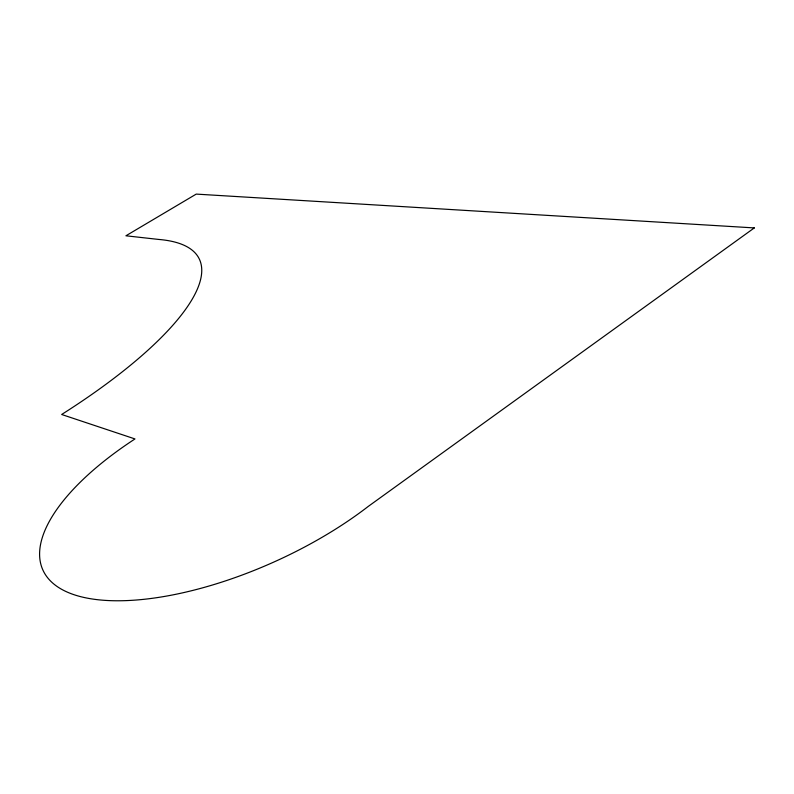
<?xml version="1.0" encoding="UTF-8"?>
<svg xmlns="http://www.w3.org/2000/svg" width="794" height="794" viewBox="0 0 794 794"><rect width="100%" height="100%" fill="white"/><g stroke="black" fill="none" stroke-linecap="round" stroke-linejoin="round"><path stroke-width="1.19" d="M754.3 227.918L368.227 506.433A214.35 87.509 -24.2 0 1 77.713 595.857A214.35 87.509 -24.2 0 1 134.98 438.943L61.654 414.488A291.487 83.023 -26.5 0 0 158.522 239.421L125.918 235.788L196.227 194.103L754.3 227.918"/></g></svg>
